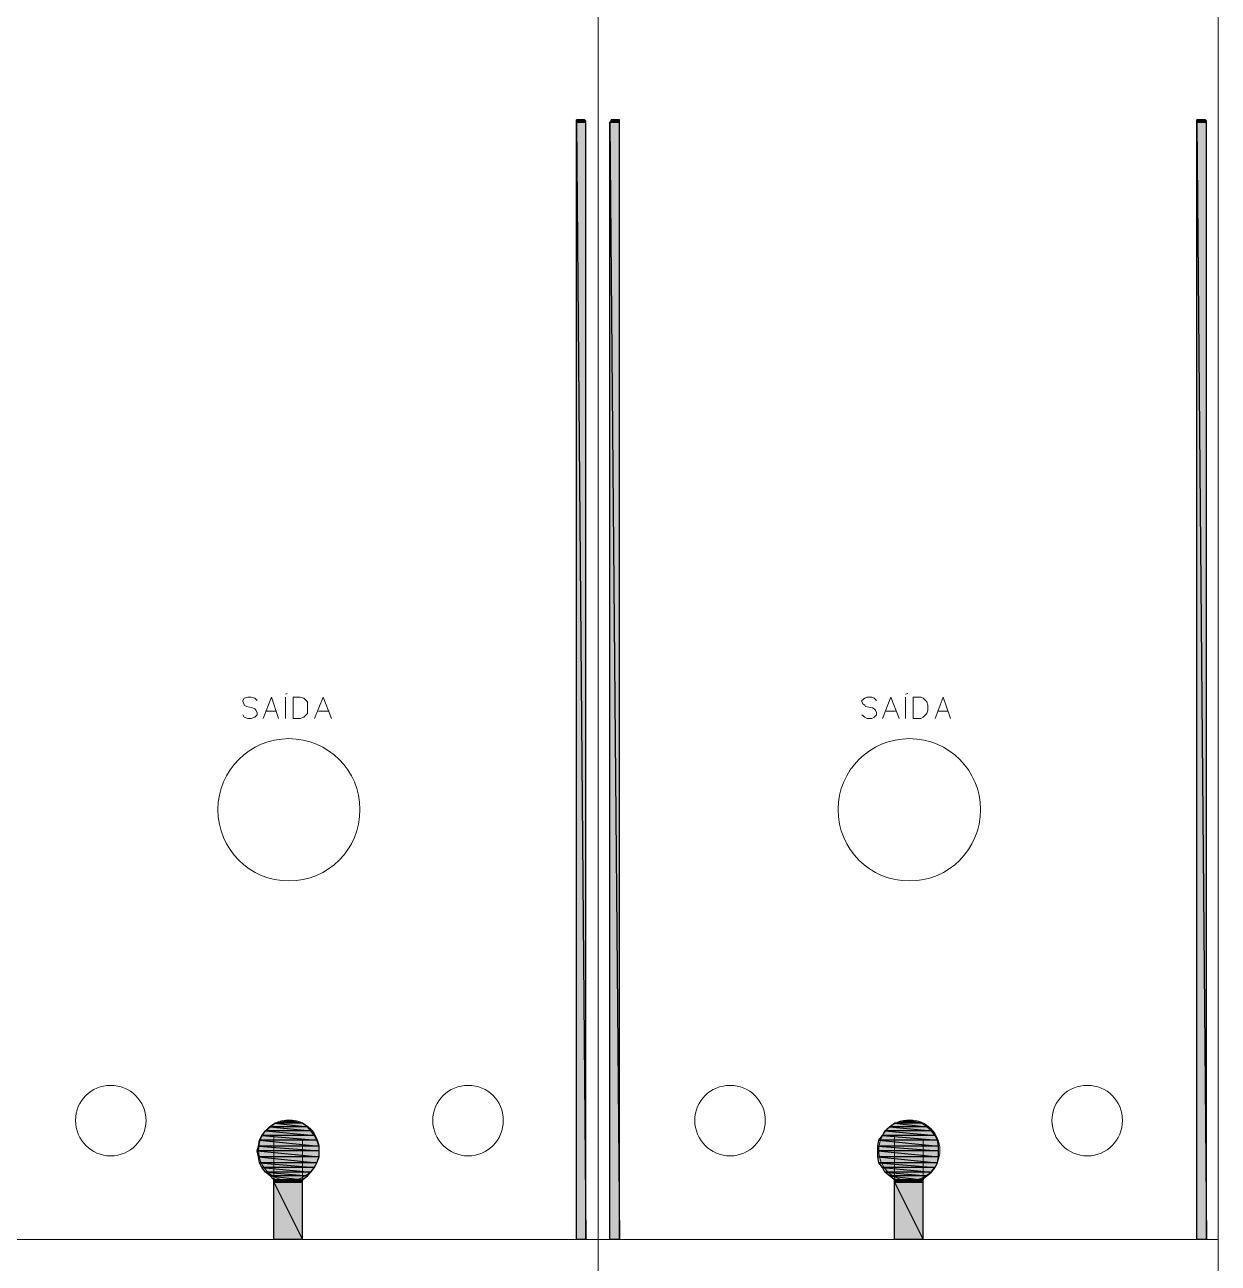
# Model space of a CAD drawing. Header units: millimetres. Extents: x 53 to 176, y -29 to 32.
# Drawn here: x 121.798 to 125.368, y -13.104 to -9.397 of the extents above; entities that cross this region are included whole.
import ezdxf

# ---------------------------------------------------------------- set-up
doc = ezdxf.new("R2010")
doc.units = ezdxf.units.MM
doc.layers.add('15 - Quadro de medição', color=6, linetype='Continuous')

msp = doc.modelspace()

# ---------------------------------------------------------------- hatches: boundary and pattern name
at = {"layer": '15 - Quadro de medição', "true_color": 0x000007}
h = msp.add_hatch(color=7, dxfattribs=at)
h.paths.add_polyline_path([(123.4485, -9.6815), (123.4722, -9.6815)])
h.paths.add_polyline_path([(123.4722, -9.6815), (123.4485, -9.6815)])
h.paths.add_polyline_path([(123.4722, -9.6815), (123.4485, -9.6815)])
h.paths.add_polyline_path([(123.4485, -9.6815), (123.4722, -9.6815)])
h.paths.add_polyline_path([(123.4722, -9.6815), (123.4485, -9.6815)])
h.paths.add_polyline_path([(123.4722, -9.6815), (123.4485, -9.6815), (123.4694, -9.6815)])
h = msp.add_hatch(color=7, dxfattribs=at)
h.paths.add_polyline_path([(123.4722, -9.6815), (123.4485, -9.6815), (123.4764, -9.6857)])
h.paths.add_polyline_path([(123.4485, -9.6815), (123.4764, -9.6857), (123.4485, -9.6857)])
h.paths.add_polyline_path([(123.4764, -9.6857), (123.4485, -9.6857)])
h.paths.add_polyline_path([(123.4485, -9.6857), (123.4764, -9.6857), (123.4764, -9.6843)])
h.paths.add_polyline_path([(123.4764, -9.6857), (123.4764, -9.6843), (123.4485, -9.6857)])
h.paths.add_polyline_path([(123.4764, -9.6857), (123.4485, -9.6857)])
h = msp.add_hatch(color=7, dxfattribs=at)
h.paths.add_polyline_path([(123.4764, -9.6857), (123.4485, -9.6857), (123.4764, -9.6885)])
h.paths.add_polyline_path([(123.4485, -9.6857), (123.4764, -9.6885), (123.4485, -9.6885)])
h.paths.add_polyline_path([(123.4764, -9.6885), (123.4485, -9.6885)])
h.paths.add_polyline_path([(123.4485, -9.6885), (123.4764, -9.6885)])
h.paths.add_polyline_path([(123.4764, -9.6885), (123.4485, -9.6885)])
h.paths.add_polyline_path([(123.4764, -9.6885), (123.4485, -9.6885)])
h = msp.add_hatch(color=7, dxfattribs=at)
h.paths.add_polyline_path([(123.4764, -9.6885), (123.4485, -9.6885), (123.4764, -13.0324)])
h.paths.add_polyline_path([(123.4485, -9.6885), (123.4764, -13.0324), (123.4485, -13.0324)])
h = msp.add_hatch(color=7, dxfattribs=at)
h.paths.add_polyline_path([(123.577, -9.6857), (123.5518, -9.6857), (123.577, -9.6885)])
h.paths.add_polyline_path([(123.5518, -9.6857), (123.577, -9.6885), (123.5476, -9.6885)])
h.paths.add_polyline_path([(123.577, -9.6885), (123.5476, -9.6885)])
h.paths.add_polyline_path([(123.5476, -9.6885), (123.577, -9.6885)])
h.paths.add_polyline_path([(123.577, -9.6885), (123.5476, -9.6885)])
h.paths.add_polyline_path([(123.577, -9.6885), (123.5476, -9.6885)])
h = msp.add_hatch(color=7, dxfattribs=at)
h.paths.add_polyline_path([(123.577, -9.6885), (123.5476, -9.6885), (123.577, -13.0324)])
h.paths.add_polyline_path([(123.5476, -9.6885), (123.577, -13.0324), (123.5476, -13.0324)])
h = msp.add_hatch(color=7, dxfattribs=at)
h.paths.add_polyline_path([(123.5518, -9.6815), (123.5546, -9.6815), (123.577, -9.6815)])
h.paths.add_polyline_path([(123.5546, -9.6815), (123.577, -9.6815)])
h.paths.add_polyline_path([(123.577, -9.6815), (123.5546, -9.6815)])
h.paths.add_polyline_path([(123.577, -9.6815), (123.5546, -9.6815)])
h.paths.add_polyline_path([(123.5546, -9.6815), (123.577, -9.6815)])
h.paths.add_polyline_path([(123.577, -9.6815), (123.5546, -9.6815)])
h = msp.add_hatch(color=7, dxfattribs=at)
h.paths.add_polyline_path([(123.577, -9.6815), (123.5518, -9.6815), (123.577, -9.6857)])
h.paths.add_polyline_path([(123.5518, -9.6815), (123.577, -9.6857), (123.5518, -9.6857)])
h.paths.add_polyline_path([(123.577, -9.6857), (123.5518, -9.6857)])
h.paths.add_polyline_path([(123.5518, -9.6857), (123.577, -9.6857), (123.577, -9.6843)])
h.paths.add_polyline_path([(123.577, -9.6857), (123.577, -9.6843), (123.5518, -9.6857)])
h.paths.add_polyline_path([(123.577, -9.6857), (123.5518, -9.6857)])
h = msp.add_hatch(color=7, dxfattribs=at)
h.paths.add_polyline_path([(125.3034, -9.6815), (125.3257, -9.6815), (125.3243, -9.6815)])
h.paths.add_polyline_path([(125.3257, -9.6815), (125.3243, -9.6815), (125.3034, -9.6815)])
h.paths.add_polyline_path([(125.3257, -9.6815), (125.3034, -9.6815)])
h.paths.add_polyline_path([(125.3034, -9.6815), (125.3257, -9.6815), (125.3243, -9.6815)])
h = msp.add_hatch(color=7, dxfattribs=at)
h.paths.add_polyline_path([(125.3285, -9.6815), (125.3034, -9.6815)])
h.paths.add_polyline_path([(125.3285, -9.6815), (125.3034, -9.6815), (125.3257, -9.6815)])
h = msp.add_hatch(color=7, dxfattribs=at)
h.paths.add_polyline_path([(125.3285, -9.6815), (125.3034, -9.6815), (125.3285, -9.6857)])
h.paths.add_polyline_path([(125.3034, -9.6815), (125.3285, -9.6857), (125.3034, -9.6857)])
h.paths.add_polyline_path([(125.3285, -9.6857), (125.3034, -9.6857)])
h.paths.add_polyline_path([(125.3034, -9.6857), (125.3285, -9.6857), (125.3285, -9.6843)])
h.paths.add_polyline_path([(125.3285, -9.6857), (125.3285, -9.6843), (125.3034, -9.6857)])
h.paths.add_polyline_path([(125.3285, -9.6857), (125.3034, -9.6857)])
h = msp.add_hatch(color=7, dxfattribs=at)
h.paths.add_polyline_path([(125.3285, -9.6857), (125.3034, -9.6857), (125.3327, -9.6885)])
h.paths.add_polyline_path([(125.3034, -9.6857), (125.3327, -9.6885), (125.3034, -9.6885)])
h.paths.add_polyline_path([(125.3327, -9.6885), (125.3034, -9.6885)])
h.paths.add_polyline_path([(125.3034, -9.6885), (125.3327, -9.6885)])
h.paths.add_polyline_path([(125.3327, -9.6885), (125.3034, -9.6885)])
h.paths.add_polyline_path([(125.3327, -9.6885), (125.3034, -9.6885)])
h = msp.add_hatch(color=7, dxfattribs=at)
h.paths.add_polyline_path([(125.3327, -9.6885), (125.3034, -9.6885), (125.3327, -13.0324)])
h.paths.add_polyline_path([(125.3034, -9.6885), (125.3327, -13.0324), (125.3034, -13.0324)])
h = msp.add_hatch(color=7, dxfattribs=at)
h.paths.add_polyline_path([(122.6537, -12.7069), (122.5182, -12.7069), (122.6649, -12.7209)])
h.paths.add_polyline_path([(122.5182, -12.7069), (122.6649, -12.7209), (122.5071, -12.7209)])
h = msp.add_hatch(color=7, dxfattribs=at)
h.paths.add_polyline_path([(122.6439, -12.6958), (122.5322, -12.6958), (122.6537, -12.7069)])
h.paths.add_polyline_path([(122.5322, -12.6958), (122.6537, -12.7069), (122.5182, -12.7069)])
h = msp.add_hatch(color=7, dxfattribs=at)
h.paths.add_polyline_path([(122.6286, -12.6846), (122.5462, -12.6846), (122.6439, -12.6958)])
h.paths.add_polyline_path([(122.5462, -12.6846), (122.6439, -12.6958), (122.5322, -12.6958)])
h = msp.add_hatch(color=7, dxfattribs=at)
h.paths.add_polyline_path([(122.6118, -12.6818), (122.5615, -12.6818), (122.6286, -12.6846)])
h.paths.add_polyline_path([(122.5615, -12.6818), (122.6286, -12.6846), (122.5462, -12.6846)])
h = msp.add_hatch(color=7, dxfattribs=at)
h.paths.add_polyline_path([(122.5965, -12.6776), (122.5783, -12.6776), (122.6118, -12.6818)])
h.paths.add_polyline_path([(122.5783, -12.6776), (122.6118, -12.6818), (122.5615, -12.6818)])
h = msp.add_hatch(color=7, dxfattribs=at)
h.paths.add_polyline_path([(124.51, -12.7069), (124.3703, -12.7069), (124.5212, -12.7209)])
h.paths.add_polyline_path([(124.3703, -12.7069), (124.5212, -12.7209), (124.3634, -12.7209)])
h = msp.add_hatch(color=7, dxfattribs=at)
h.paths.add_polyline_path([(124.496, -12.6958), (124.3843, -12.6958), (124.51, -12.7069)])
h.paths.add_polyline_path([(124.3843, -12.6958), (124.51, -12.7069), (124.3703, -12.7069)])
h = msp.add_hatch(color=7, dxfattribs=at)
h.paths.add_polyline_path([(124.4807, -12.6846), (124.3997, -12.6846), (124.496, -12.6958)])
h.paths.add_polyline_path([(124.3997, -12.6846), (124.496, -12.6958), (124.3843, -12.6958)])
h = msp.add_hatch(color=7, dxfattribs=at)
h.paths.add_polyline_path([(124.4667, -12.6818), (124.4136, -12.6818), (124.4807, -12.6846)])
h.paths.add_polyline_path([(124.4136, -12.6818), (124.4807, -12.6846), (124.3997, -12.6846)])
h = msp.add_hatch(color=7, dxfattribs=at)
h.paths.add_polyline_path([(124.4486, -12.6776), (124.4318, -12.6776), (124.4667, -12.6818)])
h.paths.add_polyline_path([(124.4318, -12.6776), (124.4667, -12.6818), (124.4136, -12.6818)])
h = msp.add_hatch(color=7, dxfattribs=at)
h.paths.add_polyline_path([(122.6719, -12.7349), (122.5001, -12.7349), (122.6789, -12.753)])
h.paths.add_polyline_path([(122.5001, -12.7349), (122.6789, -12.753), (122.4973, -12.753)])
h = msp.add_hatch(color=7, dxfattribs=at)
h.paths.add_polyline_path([(122.6649, -12.7209), (122.5071, -12.7209), (122.6719, -12.7349)])
h.paths.add_polyline_path([(122.5071, -12.7209), (122.6719, -12.7349), (122.5001, -12.7349)])
h = msp.add_hatch(color=7, dxfattribs=at)
h.paths.add_polyline_path([(124.5282, -12.7349), (124.3522, -12.7349), (124.531, -12.753)])
h.paths.add_polyline_path([(124.3522, -12.7349), (124.531, -12.753), (124.3494, -12.753)])
h = msp.add_hatch(color=7, dxfattribs=at)
h.paths.add_polyline_path([(124.5212, -12.7209), (124.3634, -12.7209), (124.5282, -12.7349)])
h.paths.add_polyline_path([(124.3634, -12.7209), (124.5282, -12.7349), (124.3522, -12.7349)])
h = msp.add_hatch(color=7, dxfattribs=at)
h.paths.add_polyline_path([(122.6789, -12.753), (122.4973, -12.753), (122.6789, -12.767)])
h.paths.add_polyline_path([(122.4973, -12.753), (122.6789, -12.767), (122.4931, -12.767)])
h = msp.add_hatch(color=7, dxfattribs=at)
h.paths.add_polyline_path([(122.6789, -12.767), (122.4931, -12.767), (122.6789, -12.7851)])
h.paths.add_polyline_path([(122.4931, -12.767), (122.6789, -12.7851), (122.4973, -12.7851)])
h = msp.add_hatch(color=7, dxfattribs=at)
h.paths.add_polyline_path([(122.6789, -12.7851), (122.4973, -12.7851), (122.6719, -12.8033)])
h.paths.add_polyline_path([(122.4973, -12.7851), (122.6719, -12.8033), (122.5001, -12.8033)])
h = msp.add_hatch(color=7, dxfattribs=at)
h.paths.add_polyline_path([(124.531, -12.753), (124.3494, -12.753), (124.531, -12.767)])
h.paths.add_polyline_path([(124.3494, -12.753), (124.531, -12.767), (124.3494, -12.767)])
h = msp.add_hatch(color=7, dxfattribs=at)
h.paths.add_polyline_path([(124.531, -12.767), (124.3494, -12.767), (124.531, -12.7851)])
h.paths.add_polyline_path([(124.3494, -12.767), (124.531, -12.7851), (124.3494, -12.7851)])
h = msp.add_hatch(color=7, dxfattribs=at)
h.paths.add_polyline_path([(124.531, -12.7851), (124.3494, -12.7851), (124.5282, -12.8033)])
h.paths.add_polyline_path([(124.3494, -12.7851), (124.5282, -12.8033), (124.3522, -12.8033)])
h = msp.add_hatch(color=7, dxfattribs=at)
h.paths.add_polyline_path([(122.6719, -12.8033), (122.5001, -12.8033), (122.6649, -12.8173)])
h.paths.add_polyline_path([(122.5001, -12.8033), (122.6649, -12.8173), (122.5071, -12.8173)])
h = msp.add_hatch(color=7, dxfattribs=at)
h.paths.add_polyline_path([(122.6649, -12.8173), (122.5071, -12.8173), (122.6537, -12.8312)])
h.paths.add_polyline_path([(122.5071, -12.8173), (122.6537, -12.8312), (122.5182, -12.8312)])
h = msp.add_hatch(color=7, dxfattribs=at)
h.paths.add_polyline_path([(124.5282, -12.8033), (124.3522, -12.8033), (124.5212, -12.8173)])
h.paths.add_polyline_path([(124.3522, -12.8033), (124.5212, -12.8173), (124.3634, -12.8173)])
h = msp.add_hatch(color=7, dxfattribs=at)
h.paths.add_polyline_path([(124.5212, -12.8173), (124.3634, -12.8173), (124.51, -12.8312)])
h.paths.add_polyline_path([(124.3634, -12.8173), (124.51, -12.8312), (124.3703, -12.8312)])
h = msp.add_hatch(color=7, dxfattribs=at)
h.paths.add_polyline_path([(122.6537, -12.8312), (122.5182, -12.8312), (122.6439, -12.8424)])
h.paths.add_polyline_path([(122.5182, -12.8312), (122.6439, -12.8424), (122.5322, -12.8424)])
h = msp.add_hatch(color=7, dxfattribs=at)
h.paths.add_polyline_path([(122.6439, -12.8424), (122.5322, -12.8424), (122.6286, -12.8536)])
h.paths.add_polyline_path([(122.5322, -12.8424), (122.6286, -12.8536), (122.5434, -12.8536)])
h = msp.add_hatch(color=7, dxfattribs=at)
h.paths.add_polyline_path([(122.5462, -12.8536), (122.5434, -12.8536), (122.5546, -12.8564)])
h.paths.add_polyline_path([(122.5434, -12.8536), (122.5546, -12.8564), (122.5434, -12.8564)])
h = msp.add_hatch(color=7, dxfattribs=at)
h.paths.add_polyline_path([(122.5615, -12.8564), (122.5434, -12.8564)])
h.paths.add_polyline_path([(122.5615, -12.8564), (122.5434, -12.8564), (122.5546, -12.8564)])
h = msp.add_hatch(color=7, dxfattribs=at)
h.paths.add_polyline_path([(122.5615, -12.8564), (122.5434, -12.8564), (122.5755, -12.8606)])
h.paths.add_polyline_path([(122.5434, -12.8564), (122.5755, -12.8606), (122.5434, -12.8606)])
h = msp.add_hatch(color=7, dxfattribs=at)
h.paths.add_polyline_path([(122.5783, -12.8606), (122.5434, -12.8606)])
h.paths.add_polyline_path([(122.5783, -12.8606), (122.5434, -12.8606), (122.5755, -12.8606)])
h = msp.add_hatch(color=7, dxfattribs=at)
h.paths.add_polyline_path([(122.6286, -12.8606), (122.5434, -12.8606), (122.6286, -13.0324)])
h.paths.add_polyline_path([(122.5434, -12.8606), (122.6286, -13.0324), (122.5434, -13.0324)])
h = msp.add_hatch(color=7, dxfattribs=at)
h.paths.add_polyline_path([(122.6286, -12.8536), (122.5462, -12.8536), (122.6188, -12.8564)])
h.paths.add_polyline_path([(122.5462, -12.8536), (122.6188, -12.8564), (122.5546, -12.8564)])
h = msp.add_hatch(color=7, dxfattribs=at)
h.paths.add_polyline_path([(122.6118, -12.8564), (122.6104, -12.8564), (122.5615, -12.8564)])
h.paths.add_polyline_path([(122.6118, -12.8564), (122.5615, -12.8564), (122.6146, -12.8564)])
h = msp.add_hatch(color=7, dxfattribs=at)
h.paths.add_polyline_path([(122.6118, -12.8564), (122.5615, -12.8564), (122.6006, -12.8606)])
h.paths.add_polyline_path([(122.5615, -12.8564), (122.6006, -12.8606), (122.5755, -12.8606)])
h = msp.add_hatch(color=7, dxfattribs=at)
h.paths.add_polyline_path([(122.6286, -12.8564), (122.6118, -12.8564), (122.6286, -12.8606)])
h.paths.add_polyline_path([(122.6118, -12.8564), (122.6286, -12.8606), (122.6006, -12.8606)])
h = msp.add_hatch(color=7, dxfattribs=at)
h.paths.add_polyline_path([(122.6286, -12.8564), (122.6286, -12.8536)])
h.paths.add_polyline_path([(122.6286, -12.8536), (122.6286, -12.8564), (122.6188, -12.8564)])
h = msp.add_hatch(color=7, dxfattribs=at)
h.paths.add_polyline_path([(124.51, -12.8312), (124.3703, -12.8312), (124.496, -12.8424)])
h.paths.add_polyline_path([(124.3703, -12.8312), (124.496, -12.8424), (124.3843, -12.8424)])
h = msp.add_hatch(color=7, dxfattribs=at)
h.paths.add_polyline_path([(124.496, -12.8424), (124.3843, -12.8424), (124.4807, -12.8536)])
h.paths.add_polyline_path([(124.3843, -12.8424), (124.4807, -12.8536), (124.3997, -12.8536)])
for points in [[(124.3997, -12.8494), (124.3997, -12.8536), (124.3983, -12.8536)], [(124.4849, -12.8494), (124.4849, -12.8536), (124.4807, -12.8536)]]:
    msp.add_hatch(color=7, dxfattribs=at).paths.add_polyline_path(points)
h = msp.add_hatch(color=7, dxfattribs=at)
h.paths.add_polyline_path([(124.4807, -12.8536), (124.3997, -12.8536), (124.4709, -12.8564)])
h.paths.add_polyline_path([(124.3997, -12.8536), (124.4709, -12.8564), (124.4094, -12.8564)])
h = msp.add_hatch(color=7, dxfattribs=at)
h.paths.add_polyline_path([(124.4094, -12.8564), (124.3997, -12.8536)])
h.paths.add_polyline_path([(124.3997, -12.8536), (124.4094, -12.8564), (124.3997, -12.8564)])
h = msp.add_hatch(color=7, dxfattribs=at)
h.paths.add_polyline_path([(124.4136, -12.8564), (124.3997, -12.8564)])
h.paths.add_polyline_path([(124.4136, -12.8564), (124.3997, -12.8564), (124.4094, -12.8564)])
h = msp.add_hatch(color=7, dxfattribs=at)
h.paths.add_polyline_path([(124.4136, -12.8564), (124.3997, -12.8564), (124.4276, -12.8606)])
h.paths.add_polyline_path([(124.3997, -12.8564), (124.4276, -12.8606), (124.3997, -12.8606)])
h = msp.add_hatch(color=7, dxfattribs=at)
h.paths.add_polyline_path([(124.4318, -12.8606), (124.4304, -12.8606), (124.3997, -12.8606)])
h.paths.add_polyline_path([(124.4318, -12.8606), (124.3997, -12.8606), (124.4276, -12.8606)])
h = msp.add_hatch(color=7, dxfattribs=at)
h.paths.add_polyline_path([(124.3997, -12.8606), (124.4318, -12.8606), (124.4304, -12.8606)])
h.paths.add_polyline_path([(124.4318, -12.8606), (124.4304, -12.8606), (124.3997, -12.8606)])
h = msp.add_hatch(color=7, dxfattribs=at)
h.paths.add_polyline_path([(124.4849, -12.8606), (124.3997, -12.8606), (124.4849, -13.0324)])
h.paths.add_polyline_path([(124.3997, -12.8606), (124.4849, -13.0324), (124.3997, -13.0324)])
h = msp.add_hatch(color=7, dxfattribs=at)
h.paths.add_polyline_path([(124.4667, -12.8564), (124.4136, -12.8564), (124.4527, -12.8606)])
h.paths.add_polyline_path([(124.4136, -12.8564), (124.4527, -12.8606), (124.4276, -12.8606)])
h = msp.add_hatch(color=7, dxfattribs=at)
h.paths.add_polyline_path([(124.4849, -12.8564), (124.4667, -12.8564), (124.4849, -12.8606)])
h.paths.add_polyline_path([(124.4667, -12.8564), (124.4849, -12.8606), (124.4527, -12.8606)])
h = msp.add_hatch(color=7, dxfattribs=at)
h.paths.add_polyline_path([(124.4849, -12.8536), (124.4807, -12.8536), (124.4849, -12.8564)])
h.paths.add_polyline_path([(124.4807, -12.8536), (124.4849, -12.8564), (124.4709, -12.8564)])

# ---------------------------------------------------------------- linework, layer by layer
at = {"layer": '15 - Quadro de medição', "color": 7, "linetype": 'Continuous', "lineweight": 20, "true_color": 0x000007}
for points in [[(121.6606, -9.3282), (123.5127, -9.3282), (123.5127, -13.0324), (121.6606, -13.0324)], [(123.5127, -9.3282), (125.3676, -9.3282), (125.3676, -13.0324), (123.5127, -13.0324)], [(122.6006, -11.4736), (122.6006, -11.4093), (122.6216, -11.4093), (122.6328, -11.4121), (122.6398, -11.4191), (122.6439, -11.4233), (122.6439, -11.4331), (122.6439, -11.4484), (122.6439, -11.4582), (122.6398, -11.4624), (122.6328, -11.4694), (122.6216, -11.4736)], [(124.4555, -11.4736), (124.4555, -11.4093), (124.4779, -11.4093), (124.4849, -11.4121), (124.4919, -11.4191), (124.496, -11.4233), (124.4988, -11.4331), (124.4988, -11.4484), (124.496, -11.4582), (124.4919, -11.4624), (124.4849, -11.4694), (124.4779, -11.4736)], [(121.6606, -13.0324), (123.5127, -13.0324), (123.5127, -16.7394), (121.6606, -16.7394)], [(123.5127, -13.0324), (125.3676, -13.0324), (125.3676, -16.7394), (123.5127, -16.7394)]]:
    msp.add_lwpolyline(points, close=True, dxfattribs=at)
at = {"layer": '15 - Quadro de medição', "color": 7, "linetype": 'Continuous', "lineweight": -2, "true_color": 0x000007}
for points in [[(123.4485, -9.6815), (123.4722, -9.6815), (123.4722, -9.6815)], [(123.4722, -9.6815), (123.4722, -9.6815), (123.4485, -9.6815)], [(123.4722, -9.6815), (123.4485, -9.6815)], [(123.4485, -9.6815), (123.4722, -9.6815), (123.4722, -9.6815)], [(123.4722, -9.6815), (123.4722, -9.6815), (123.4485, -9.6815)], [(123.4722, -9.6815), (123.4485, -9.6815), (123.4694, -9.6815)], [(123.4722, -9.6815), (123.4485, -9.6815), (123.4764, -9.6857)], [(123.4485, -9.6815), (123.4764, -9.6857), (123.4485, -9.6857)], [(123.4485, -9.6857), (123.4764, -9.6857), (123.4764, -9.6843)], [(123.4764, -9.6857), (123.4764, -9.6843), (123.4485, -9.6857)], [(123.4764, -9.6857), (123.4485, -9.6857)], [(123.4764, -9.6857), (123.4485, -9.6857)], [(123.4764, -9.6857), (123.4485, -9.6857), (123.4764, -9.6885)], [(123.4485, -9.6857), (123.4764, -9.6885), (123.4485, -9.6885)], [(123.4764, -9.6885), (123.4485, -9.6885)], [(123.4485, -9.6885), (123.4764, -9.6885), (123.4764, -9.6885)], [(123.4764, -9.6885), (123.4764, -9.6885), (123.4485, -9.6885)], [(123.4764, -9.6885), (123.4485, -9.6885)], [(123.4764, -9.6885), (123.4485, -9.6885), (123.4764, -13.0324)], [(123.4485, -9.6885), (123.4764, -13.0324), (123.4485, -13.0324)], [(123.5518, -9.6857), (123.577, -9.6885), (123.5476, -9.6885)], [(123.577, -9.6885), (123.5476, -9.6885)], [(123.5476, -9.6885), (123.577, -9.6885), (123.577, -9.6885)], [(123.577, -9.6885), (123.577, -9.6885), (123.5476, -9.6885)], [(123.577, -9.6885), (123.5476, -9.6885)], [(123.577, -9.6885), (123.5476, -9.6885), (123.577, -13.0324)], [(123.5476, -9.6885), (123.577, -13.0324), (123.5476, -13.0324)], [(123.5518, -9.6815), (123.5546, -9.6815), (123.577, -9.6815)], [(123.577, -9.6815), (123.5518, -9.6815), (123.577, -9.6857)], [(123.5518, -9.6815), (123.577, -9.6857), (123.5518, -9.6857)], [(123.5518, -9.6857), (123.577, -9.6857), (123.577, -9.6843)], [(123.577, -9.6857), (123.577, -9.6843), (123.5518, -9.6857)], [(123.577, -9.6857), (123.5518, -9.6857)], [(123.577, -9.6857), (123.5518, -9.6857)], [(123.577, -9.6857), (123.5518, -9.6857), (123.577, -9.6885)], [(123.5546, -9.6815), (123.577, -9.6815), (123.577, -9.6815)], [(123.577, -9.6815), (123.577, -9.6815), (123.5546, -9.6815)], [(123.577, -9.6815), (123.5546, -9.6815)], [(123.5546, -9.6815), (123.577, -9.6815), (123.577, -9.6815)], [(123.577, -9.6815), (123.577, -9.6815), (123.5546, -9.6815)], [(125.3034, -9.6815), (125.3257, -9.6815), (125.3243, -9.6815)], [(125.3257, -9.6815), (125.3243, -9.6815), (125.3034, -9.6815)], [(125.3257, -9.6815), (125.3034, -9.6815)], [(125.3034, -9.6815), (125.3257, -9.6815), (125.3243, -9.6815)], [(125.3285, -9.6815), (125.3285, -9.6815), (125.3034, -9.6815)], [(125.3285, -9.6815), (125.3034, -9.6815), (125.3257, -9.6815)], [(125.3285, -9.6815), (125.3034, -9.6815), (125.3285, -9.6857)], [(125.3034, -9.6815), (125.3285, -9.6857), (125.3034, -9.6857)], [(125.3034, -9.6857), (125.3285, -9.6857), (125.3285, -9.6843)], [(125.3285, -9.6857), (125.3285, -9.6843), (125.3034, -9.6857)], [(125.3285, -9.6857), (125.3034, -9.6857)], [(125.3285, -9.6857), (125.3034, -9.6857)], [(125.3285, -9.6857), (125.3034, -9.6857), (125.3327, -9.6885)], [(125.3034, -9.6857), (125.3327, -9.6885), (125.3034, -9.6885)], [(125.3327, -9.6885), (125.3034, -9.6885)], [(125.3034, -9.6885), (125.3327, -9.6885), (125.3327, -9.6885)], [(125.3327, -9.6885), (125.3327, -9.6885), (125.3034, -9.6885)], [(125.3327, -9.6885), (125.3034, -9.6885)], [(125.3327, -9.6885), (125.3034, -9.6885), (125.3327, -13.0324)], [(125.3034, -9.6885), (125.3327, -13.0324), (125.3034, -13.0324)], [(122.5182, -12.7069), (122.6649, -12.7209), (122.5071, -12.7209)], [(122.5322, -12.6958), (122.6537, -12.7069), (122.5182, -12.7069)], [(122.6537, -12.7069), (122.5182, -12.7069), (122.6649, -12.7209)], [(122.5462, -12.6846), (122.6439, -12.6958), (122.5322, -12.6958)], [(122.6439, -12.6958), (122.5322, -12.6958), (122.6537, -12.7069)], [(122.5615, -12.6818), (122.6286, -12.6846), (122.5462, -12.6846)], [(122.6286, -12.6846), (122.5462, -12.6846), (122.6439, -12.6958)], [(122.5783, -12.6776), (122.6118, -12.6818), (122.5615, -12.6818)], [(122.6118, -12.6818), (122.5615, -12.6818), (122.6286, -12.6846)], [(122.5965, -12.6776), (122.5783, -12.6776), (122.6118, -12.6818)], [(124.3703, -12.7069), (124.5212, -12.7209), (124.3634, -12.7209)], [(124.3843, -12.6958), (124.51, -12.7069), (124.3703, -12.7069)], [(124.51, -12.7069), (124.3703, -12.7069), (124.5212, -12.7209)], [(124.3997, -12.6846), (124.496, -12.6958), (124.3843, -12.6958)], [(124.496, -12.6958), (124.3843, -12.6958), (124.51, -12.7069)], [(124.4136, -12.6818), (124.4807, -12.6846), (124.3997, -12.6846)], [(124.4807, -12.6846), (124.3997, -12.6846), (124.496, -12.6958)], [(124.4318, -12.6776), (124.4667, -12.6818), (124.4136, -12.6818)], [(124.4667, -12.6818), (124.4136, -12.6818), (124.4807, -12.6846)], [(124.4486, -12.6776), (124.4318, -12.6776), (124.4667, -12.6818)], [(122.5001, -12.7349), (122.6789, -12.753), (122.4973, -12.753)], [(122.5071, -12.7209), (122.6719, -12.7349), (122.5001, -12.7349)], [(122.6719, -12.7349), (122.5001, -12.7349), (122.6789, -12.753)], [(122.6649, -12.7209), (122.5071, -12.7209), (122.6719, -12.7349)], [(124.3522, -12.7349), (124.531, -12.753), (124.3494, -12.753)], [(124.3634, -12.7209), (124.5282, -12.7349), (124.3522, -12.7349)], [(124.5282, -12.7349), (124.3522, -12.7349), (124.531, -12.753)], [(124.5212, -12.7209), (124.3634, -12.7209), (124.5282, -12.7349)], [(122.4973, -12.753), (122.6789, -12.767), (122.4931, -12.767)], [(122.6789, -12.767), (122.4931, -12.767), (122.6789, -12.7851)], [(122.4931, -12.767), (122.6789, -12.7851), (122.4973, -12.7851)], [(122.6789, -12.753), (122.4973, -12.753), (122.6789, -12.767)], [(122.6789, -12.7851), (122.4973, -12.7851), (122.6719, -12.8033)], [(122.4973, -12.7851), (122.6719, -12.8033), (122.5001, -12.8033)], [(124.531, -12.753), (124.3494, -12.753), (124.531, -12.767)], [(124.3494, -12.753), (124.531, -12.767), (124.3494, -12.767)], [(124.531, -12.767), (124.3494, -12.767), (124.531, -12.7851)], [(124.3494, -12.767), (124.531, -12.7851), (124.3494, -12.7851)], [(124.531, -12.7851), (124.3494, -12.7851), (124.5282, -12.8033)], [(124.3494, -12.7851), (124.5282, -12.8033), (124.3522, -12.8033)], [(122.6719, -12.8033), (122.5001, -12.8033), (122.6649, -12.8173)], [(122.5001, -12.8033), (122.6649, -12.8173), (122.5071, -12.8173)], [(122.6649, -12.8173), (122.5071, -12.8173), (122.6537, -12.8312)], [(122.5071, -12.8173), (122.6537, -12.8312), (122.5182, -12.8312)], [(124.5282, -12.8033), (124.3522, -12.8033), (124.5212, -12.8173)], [(124.3522, -12.8033), (124.5212, -12.8173), (124.3634, -12.8173)], [(124.5212, -12.8173), (124.3634, -12.8173), (124.51, -12.8312)], [(124.3634, -12.8173), (124.51, -12.8312), (124.3703, -12.8312)], [(122.6537, -12.8312), (122.5182, -12.8312), (122.6439, -12.8424)], [(122.5182, -12.8312), (122.6439, -12.8424), (122.5322, -12.8424)], [(122.6439, -12.8424), (122.5322, -12.8424), (122.6286, -12.8536)], [(122.5322, -12.8424), (122.6286, -12.8536), (122.5434, -12.8536)], [(122.5434, -12.8494), (122.5434, -12.8536), (122.5434, -12.8536)], [(122.6286, -12.8536), (122.5434, -12.8536)], [(122.5434, -12.8536), (122.6286, -12.8536), (122.5462, -12.8536)], [(122.5434, -12.8536), (122.5462, -12.8536), (122.5462, -12.8536)], [(122.5462, -12.8536), (122.5462, -12.8536), (122.5434, -12.8536)], [(122.5462, -12.8536), (122.5434, -12.8536), (122.5546, -12.8564)], [(122.5434, -12.8536), (122.5546, -12.8564), (122.5434, -12.8564)], [(122.5615, -12.8564), (122.5615, -12.8564), (122.5434, -12.8564)], [(122.5615, -12.8564), (122.5434, -12.8564), (122.5546, -12.8564)], [(122.5434, -12.8564), (122.5615, -12.8564), (122.5615, -12.8564)], [(122.5615, -12.8564), (122.5615, -12.8564), (122.5434, -12.8564)], [(122.5434, -12.8564), (122.5615, -12.8564), (122.5615, -12.8564)], [(122.5615, -12.8564), (122.5615, -12.8564), (122.5434, -12.8564)], [(122.5615, -12.8564), (122.5434, -12.8564), (122.5755, -12.8606)], [(122.5434, -12.8564), (122.5755, -12.8606), (122.5434, -12.8606)], [(122.5783, -12.8606), (122.5783, -12.8606), (122.5434, -12.8606)], [(122.5783, -12.8606), (122.5434, -12.8606), (122.5755, -12.8606)], [(122.5434, -12.8606), (122.5783, -12.8606), (122.5783, -12.8606)], [(122.5783, -12.8606), (122.5783, -12.8606), (122.5434, -12.8606)], [(122.6286, -12.8606), (122.5434, -12.8606), (122.6286, -13.0324)], [(122.5434, -12.8606), (122.6286, -13.0324), (122.5434, -13.0324)], [(122.6286, -12.8536), (122.5462, -12.8536), (122.6188, -12.8564)], [(122.5462, -12.8536), (122.6188, -12.8564), (122.5546, -12.8564)], [(122.6188, -12.8564), (122.5546, -12.8564), (122.6146, -12.8564)], [(122.5546, -12.8564), (122.6146, -12.8564), (122.5615, -12.8564)], [(122.6118, -12.8564), (122.6104, -12.8564), (122.5615, -12.8564)], [(122.6118, -12.8564), (122.5615, -12.8564), (122.6146, -12.8564)], [(122.6118, -12.8564), (122.5615, -12.8564), (122.6006, -12.8606)], [(122.5615, -12.8564), (122.6006, -12.8606), (122.5755, -12.8606)], [(122.6006, -12.8606), (122.5755, -12.8606), (122.5965, -12.8606)], [(122.5755, -12.8606), (122.5965, -12.8606), (122.5783, -12.8606)], [(122.6006, -12.8606), (122.6286, -12.8606), (122.5965, -12.8606)], [(122.5965, -12.8606), (122.6286, -12.8606), (122.6286, -12.8606)], [(122.6286, -12.8606), (122.6286, -12.8606), (122.5965, -12.8606)], [(122.6118, -12.8564), (122.6286, -12.8606), (122.6006, -12.8606)], [(122.6286, -12.8606), (122.6006, -12.8606)], [(122.6146, -12.8564), (122.6286, -12.8564), (122.6118, -12.8564)], [(122.6118, -12.8564), (122.6286, -12.8564), (122.6286, -12.8564)], [(122.6286, -12.8564), (122.6286, -12.8564), (122.6118, -12.8564)], [(122.6286, -12.8564), (122.6118, -12.8564), (122.6286, -12.8606)], [(122.6188, -12.8564), (122.6286, -12.8564), (122.6146, -12.8564)], [(122.6286, -12.8564), (122.6146, -12.8564)], [(122.6286, -12.8536), (122.6286, -12.8564), (122.6188, -12.8564)], [(122.6286, -12.8564), (122.6188, -12.8564)], [(122.6286, -12.8494), (122.6286, -12.8536), (122.6286, -12.8536)], [(122.6286, -12.8536), (122.6286, -12.8536)], [(122.6286, -12.8536), (122.6286, -12.8536)], [(122.6286, -12.8564), (122.6286, -12.8536)], [(124.51, -12.8312), (124.3703, -12.8312), (124.496, -12.8424)], [(124.3703, -12.8312), (124.496, -12.8424), (124.3843, -12.8424)], [(124.496, -12.8424), (124.3843, -12.8424), (124.4807, -12.8536)], [(124.3843, -12.8424), (124.4807, -12.8536), (124.3997, -12.8536)], [(124.3997, -12.8494), (124.3997, -12.8536), (124.3983, -12.8536)], [(124.3997, -12.8536), (124.3983, -12.8536), (124.3983, -12.8536)], [(124.3997, -12.8536), (124.3983, -12.8536), (124.3983, -12.8536)], [(124.3997, -12.8536), (124.4807, -12.8536), (124.4807, -12.8536)], [(124.4807, -12.8536), (124.4807, -12.8536), (124.3997, -12.8536)], [(124.4807, -12.8536), (124.3997, -12.8536), (124.4709, -12.8564)], [(124.3997, -12.8536), (124.4709, -12.8564), (124.4094, -12.8564)], [(124.4094, -12.8564), (124.3997, -12.8536)], [(124.3997, -12.8536), (124.4094, -12.8564), (124.3997, -12.8564)], [(124.4136, -12.8564), (124.4136, -12.8564), (124.3997, -12.8564)], [(124.4136, -12.8564), (124.3997, -12.8564), (124.4094, -12.8564)], [(124.3997, -12.8564), (124.4136, -12.8564), (124.4136, -12.8564)], [(124.4136, -12.8564), (124.4136, -12.8564), (124.3997, -12.8564)], [(124.3997, -12.8564), (124.4136, -12.8564), (124.4136, -12.8564)], [(124.4136, -12.8564), (124.4136, -12.8564), (124.3997, -12.8564)], [(124.4136, -12.8564), (124.3997, -12.8564), (124.4276, -12.8606)], [(124.3997, -12.8564), (124.4276, -12.8606), (124.3997, -12.8606)], [(124.4318, -12.8606), (124.4304, -12.8606), (124.3997, -12.8606)], [(124.4318, -12.8606), (124.3997, -12.8606), (124.4276, -12.8606)], [(124.3997, -12.8606), (124.4318, -12.8606), (124.4304, -12.8606)], [(124.4318, -12.8606), (124.4304, -12.8606), (124.3997, -12.8606)], [(124.4849, -12.8606), (124.3997, -12.8606), (124.4849, -13.0324)], [(124.3997, -12.8606), (124.4849, -13.0324), (124.3997, -13.0324)], [(124.4709, -12.8564), (124.4094, -12.8564), (124.4667, -12.8564)], [(124.4094, -12.8564), (124.4667, -12.8564), (124.4136, -12.8564)], [(124.4667, -12.8564), (124.4136, -12.8564), (124.4527, -12.8606)], [(124.4136, -12.8564), (124.4527, -12.8606), (124.4276, -12.8606)], [(124.4527, -12.8606), (124.4276, -12.8606), (124.4486, -12.8606)], [(124.4276, -12.8606), (124.4486, -12.8606), (124.4318, -12.8606)], [(124.4527, -12.8606), (124.4849, -12.8606), (124.4486, -12.8606)], [(124.4486, -12.8606), (124.4849, -12.8606), (124.4849, -12.8606)], [(124.4849, -12.8606), (124.4849, -12.8606), (124.4486, -12.8606)], [(124.4667, -12.8564), (124.4849, -12.8606), (124.4527, -12.8606)], [(124.4849, -12.8606), (124.4527, -12.8606)], [(124.4709, -12.8564), (124.4849, -12.8564), (124.4667, -12.8564)], [(124.4667, -12.8564), (124.4849, -12.8564), (124.4849, -12.8564)], [(124.4849, -12.8564), (124.4849, -12.8564), (124.4667, -12.8564)], [(124.4667, -12.8564), (124.4849, -12.8564), (124.4849, -12.8564)], [(124.4849, -12.8564), (124.4849, -12.8564), (124.4667, -12.8564)], [(124.4849, -12.8564), (124.4667, -12.8564), (124.4849, -12.8606)], [(124.4807, -12.8536), (124.4849, -12.8564), (124.4709, -12.8564)], [(124.4849, -12.8564), (124.4709, -12.8564)], [(124.4849, -12.8494), (124.4849, -12.8536), (124.4807, -12.8536)], [(124.4807, -12.8536), (124.4849, -12.8536), (124.4849, -12.8536)], [(124.4849, -12.8536), (124.4849, -12.8536), (124.4807, -12.8536)], [(124.4849, -12.8536), (124.4807, -12.8536), (124.4849, -12.8564)]]:
    msp.add_lwpolyline(points, close=True, dxfattribs=at)
at = {"layer": '15 - Quadro de medição', "color": 7, "linetype": 'Continuous', "lineweight": 20, "true_color": 0x000007}
for points in [[(123.4694, -9.6815), (123.4485, -9.6815), (123.4485, -9.6815)], [(123.4485, -13.0324), (123.4764, -13.0324), (123.4764, -9.6885)], [(123.577, -13.0324), (123.5476, -13.0324), (123.5476, -9.6885)], [(123.5546, -9.6815), (123.577, -9.6815), (123.577, -9.6815)], [(125.3257, -9.6815), (125.3034, -9.6815), (125.3034, -9.6815)], [(125.3034, -13.0324), (125.3327, -13.0324), (125.3327, -9.6885)], [(122.4931, -11.4191), (122.4861, -11.4121), (122.4749, -11.4093), (122.4652, -11.4093), (122.454, -11.4121), (122.4498, -11.4191), (122.4498, -11.4233), (122.454, -11.4303), (122.454, -11.4331), (122.461, -11.4373), (122.4791, -11.4415), (122.4861, -11.4443), (122.4889, -11.4484), (122.4931, -11.4554), (122.4931, -11.4624), (122.4861, -11.4694), (122.4749, -11.4736), (122.4652, -11.4736), (122.454, -11.4694), (122.4498, -11.4624)], [(122.5113, -11.4736), (122.5364, -11.4093), (122.5573, -11.4736)], [(122.5783, -11.401), (122.5825, -11.3982), (122.5825, -11.3982)], [(122.5783, -11.4736), (122.5783, -11.4093), (122.5783, -11.4093)], [(122.6649, -11.4736), (122.69, -11.4093), (122.7152, -11.4736)], [(124.3452, -11.4191), (124.3382, -11.4121), (124.3312, -11.4093), (124.3173, -11.4093), (124.3103, -11.4121), (124.3019, -11.4191), (124.3019, -11.4233), (124.3061, -11.4303), (124.3103, -11.4331), (124.3131, -11.4373), (124.334, -11.4415), (124.3382, -11.4443), (124.3424, -11.4484), (124.3452, -11.4554), (124.3452, -11.4624), (124.3382, -11.4694), (124.3312, -11.4736), (124.3173, -11.4736), (124.3103, -11.4694), (124.3019, -11.4624)], [(124.3634, -11.4736), (124.3885, -11.4093), (124.4136, -11.4736)], [(124.4318, -11.401), (124.4388, -11.3982), (124.4388, -11.3982)], [(124.4318, -11.4736), (124.4318, -11.4093), (124.4318, -11.4093)], [(124.5212, -11.4736), (124.5449, -11.4093), (124.5673, -11.4736)], [(122.5182, -11.4512), (122.5504, -11.4512), (122.5504, -11.4512)], [(122.6761, -11.4512), (122.7082, -11.4512), (122.7082, -11.4512)], [(124.3745, -11.4512), (124.4025, -11.4512), (124.4025, -11.4512)], [(124.5282, -11.4512), (124.5603, -11.4512), (124.5603, -11.4512)], [(122.5434, -13.0324), (122.5434, -12.7209), (122.5434, -12.7209)], [(122.6286, -13.0324), (122.6286, -12.7349), (122.6286, -12.7349)], [(124.3997, -13.0324), (124.3997, -12.7209), (124.3997, -12.7209)], [(124.4849, -13.0324), (124.4849, -12.7349), (124.4849, -12.7349)], [(123.5127, -13.0324), (123.577, -13.0324), (123.5756, -13.031), (123.5337, -13.0324)]]:
    msp.add_lwpolyline(points, dxfattribs=at)
for points in [[(123.4764, -9.6871), (123.4764, -9.6843), (123.4736, -9.6815), (123.4708, -9.6815)], [(123.5574, -9.6815), (123.5546, -9.6815), (123.5518, -9.6843), (123.5518, -9.6871)], [(125.3327, -9.6871), (125.3327, -9.6843), (125.3299, -9.6815), (125.3271, -9.6815)]]:
    msp.add_open_spline(points, degree=3, dxfattribs=at)
for points in [[(122.8004, -11.746), (122.8004, -11.6286), (122.7054, -11.5337), (122.5881, -11.5337), (122.5881, -11.5337), (122.4707, -11.5337), (122.3758, -11.6286), (122.3758, -11.746), (122.3758, -11.746), (122.3758, -11.8647), (122.4707, -11.9597), (122.5881, -11.9597), (122.5881, -11.9597), (122.7054, -11.9597), (122.8004, -11.8647), (122.8004, -11.746)], [(124.6567, -11.746), (124.6567, -11.6286), (124.5617, -11.5337), (124.4444, -11.5337), (124.4444, -11.5337), (124.3256, -11.5337), (124.2307, -11.6286), (124.2307, -11.746), (124.2307, -11.746), (124.2307, -11.8647), (124.3256, -11.9597), (124.4444, -11.9597), (124.4444, -11.9597), (124.5617, -11.9597), (124.6567, -11.8647), (124.6567, -11.746)], [(122.1607, -12.6762), (122.1607, -12.6175), (122.1132, -12.5714), (122.0545, -12.5714), (122.0545, -12.5714), (121.9972, -12.5714), (121.9498, -12.6175), (121.9498, -12.6762), (121.9498, -12.6762), (121.9498, -12.7349), (121.9972, -12.7824), (122.0545, -12.7824), (122.0545, -12.7824), (122.1132, -12.7824), (122.1607, -12.7349), (122.1607, -12.6762)], [(123.2292, -12.6762), (123.2292, -12.6175), (123.1831, -12.5714), (123.1244, -12.5714), (123.1244, -12.5714), (123.0658, -12.5714), (123.0183, -12.6175), (123.0183, -12.6762), (123.0183, -12.6762), (123.0183, -12.7349), (123.0658, -12.7824), (123.1244, -12.7824), (123.1244, -12.7824), (123.1831, -12.7824), (123.2292, -12.7349), (123.2292, -12.6762)], [(124.0128, -12.6762), (124.0128, -12.6175), (123.9653, -12.5714), (123.908, -12.5714), (123.908, -12.5714), (123.8493, -12.5714), (123.8019, -12.6175), (123.8019, -12.6762), (123.8019, -12.6762), (123.8019, -12.7349), (123.8493, -12.7824), (123.908, -12.7824), (123.908, -12.7824), (123.9653, -12.7824), (124.0128, -12.7349), (124.0128, -12.6762)], [(125.0813, -12.6762), (125.0813, -12.6175), (125.0352, -12.5714), (124.9765, -12.5714), (124.9765, -12.5714), (124.9179, -12.5714), (124.8704, -12.6175), (124.8704, -12.6762), (124.8704, -12.6762), (124.8704, -12.7349), (124.9179, -12.7824), (124.9765, -12.7824), (124.9765, -12.7824), (125.0352, -12.7824), (125.0813, -12.7349), (125.0813, -12.6762)], [(122.6789, -12.7656), (122.6789, -12.7153), (122.6384, -12.6748), (122.5881, -12.6748), (122.5881, -12.6748), (122.5378, -12.6748), (122.4973, -12.7153), (122.4973, -12.7656), (122.4973, -12.7656), (122.4973, -12.8159), (122.5378, -12.8564), (122.5881, -12.8564), (122.5881, -12.8564), (122.6384, -12.8564), (122.6789, -12.8159), (122.6789, -12.7656)], [(124.5352, -12.7656), (124.5352, -12.7153), (124.4947, -12.6748), (124.4444, -12.6748), (124.4444, -12.6748), (124.3927, -12.6748), (124.3522, -12.7153), (124.3522, -12.7656), (124.3522, -12.7656), (124.3522, -12.8159), (124.3927, -12.8564), (124.4444, -12.8564), (124.4444, -12.8564), (124.4947, -12.8564), (124.5352, -12.8159), (124.5352, -12.7656)]]:
    msp.add_open_spline(points, degree=3, knots=[0, 0, 0, 0, 0.0625, 0.0625, 0.0625, 0.062501, 0.125, 0.125, 0.125, 0.125001, 0.1875, 0.1875, 0.1875, 0.187501, 1, 1, 1, 1], dxfattribs=at)

doc.saveas('drawing.dxf')
